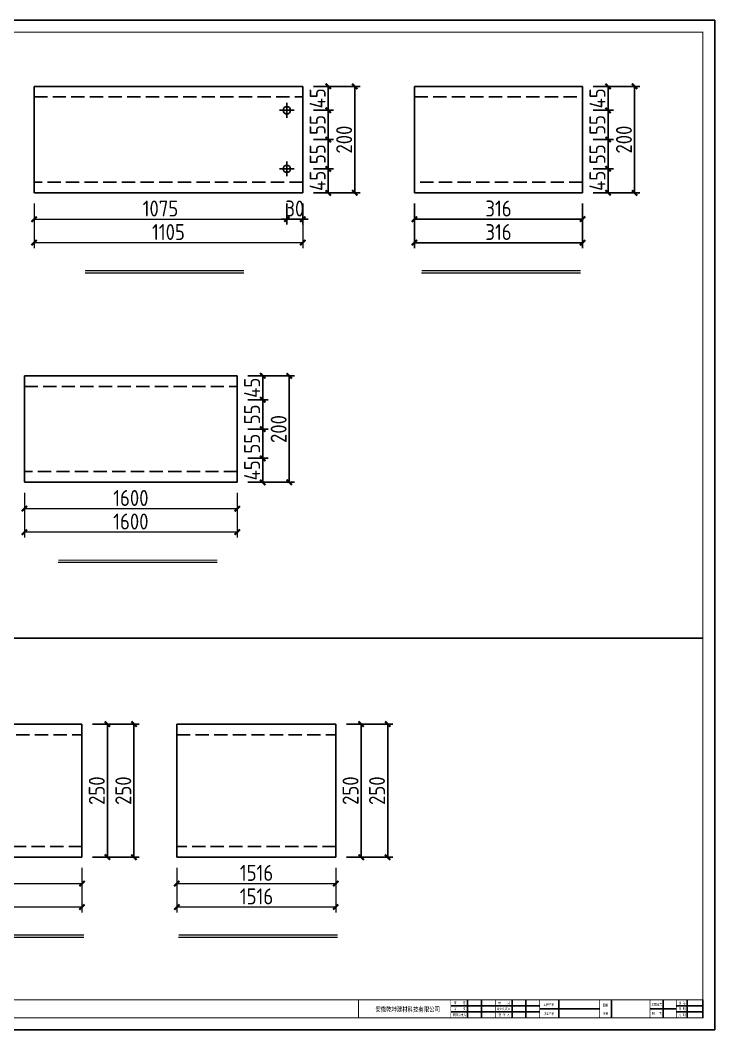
# Model space of a CAD drawing. Extents: x -196983 to 471790, y -783661 to 190401.
# Drawn here: x -27136 to -14082, y -187824 to -168861 of the extents above; entities that cross this region are included whole.
import ezdxf

# ---------------------------------------------------------------- set-up
doc = ezdxf.new("R2010")
doc.units = 0
doc.header["$LTSCALE"] = 1000
doc.header["$MEASUREMENT"] = 0
doc.linetypes.add('DASH', pattern=[0.35, 0.25, -0.1])
doc.layers.add('_TCH_MASK', color=7, linetype='Continuous')
doc.layers.add('PUB_TITLE', color=4, linetype='Continuous')
doc.styles.get("Standard").update_dxf_attribs({"font": 'gbenor.shx', "bigfont": 'gbcbig.shx'})
doc.styles.add('图框', font='')
doc.styles.get('图框').set_extended_font_data('SimSun')
doc.dimstyles.get("Standard").update_dxf_attribs({"dimscale": 100, "dimtxt": 3.5, "dimasz": 1, "dimexe": 2.5, "dimexo": 3, "dimgap": 1.5, "dimtad": 1, "dimdec": 0, "dimzin": 0, "dimdsep": 46, "dimtxsty": 'Standard', "dimblk": 'ARCHTICK', "dimcen": 0.09, "dimadec": 0, "dimazin": 0, "dimtfac": 1, "dimtdec": 0, "dimtix": 1, "dimtmove": 2, "dimatfit": 3, "dimfxl": 1, "dimtolj": 1, "dimtzin": 0, "dimarcsym": 0})

# ---------------------------------------------------------------- blocks, each defined once
blk = doc.blocks.new('_ArchTick')
at = {"color": 0, "linetype": 'ByBlock', "const_width": 0.4}
blk.add_lwpolyline([(-0.5, -0.5), (0.5, 0.5)], dxfattribs=at)
blk = doc.blocks.new('*D547')
at = {"layer": '_TCH_MASK', "color": 0, "lineweight": -2}
for p, q in [((-21625, -171653), (-21246, -171653)), ((-21346, -172103), (-21346, -171653)), ((-21625, -172103), (-21246, -172103))]:
    blk.add_line(p, q, dxfattribs=at)
at = {"layer": 'Defpoints', "color": 0}
for p in [(-21825, -171653), (-21346, -171653), (-21825, -172103)]:
    blk.add_point(p, dxfattribs=at)
at = {"layer": '_TCH_MASK', "color": 0, "lineweight": -2, "xscale": 100, "yscale": 100, "zscale": 100}
for p, rotation in [((-21346, -171653), 90), ((-21346, -172103), 270)]:
    blk.add_blockref('_ArchTick', p, dxfattribs=dict(at, rotation=rotation))
at = {"layer": '_TCH_MASK', "color": 0, "lineweight": 15, "insert": (-21546, -171878), "char_height": 300, "attachment_point": 5, "rotation": 90}
blk.add_mtext('\\A1;45', dxfattribs=at)
blk = doc.blocks.new('*D649')
at = {"layer": '_TCH_MASK', "color": 0, "lineweight": -2}
for p, q in [((-21625, -171103), (-21246, -171103)), ((-21346, -171653), (-21346, -171103)), ((-21625, -171653), (-21246, -171653))]:
    blk.add_line(p, q, dxfattribs=at)
at = {"layer": 'Defpoints', "color": 0}
for p in [(-21825, -171103), (-21346, -171103), (-21825, -171653)]:
    blk.add_point(p, dxfattribs=at)
at = {"layer": '_TCH_MASK', "color": 0, "lineweight": -2, "xscale": 100, "yscale": 100, "zscale": 100}
for p, rotation in [((-21346, -171103), 90), ((-21346, -171653), 270)]:
    blk.add_blockref('_ArchTick', p, dxfattribs=dict(at, rotation=rotation))
at = {"layer": '_TCH_MASK', "color": 0, "lineweight": 15, "insert": (-21546, -171378), "char_height": 300, "attachment_point": 5, "rotation": 90}
blk.add_mtext('\\A1;55', dxfattribs=at)
blk = doc.blocks.new('*D548')
at = {"layer": '_TCH_MASK', "color": 0, "lineweight": -2}
for p, q in [((-21625, -170103), (-21246, -170103)), ((-21346, -170103), (-21346, -170553)), ((-21625, -170553), (-21246, -170553))]:
    blk.add_line(p, q, dxfattribs=at)
at = {"layer": 'Defpoints', "color": 0}
for p in [(-21825, -170103), (-21825, -170553), (-21346, -170553)]:
    blk.add_point(p, dxfattribs=at)
at = {"layer": '_TCH_MASK', "color": 0, "lineweight": -2, "xscale": 100, "yscale": 100, "zscale": 100}
for p, rotation in [((-21346, -170103), 90), ((-21346, -170553), 270)]:
    blk.add_blockref('_ArchTick', p, dxfattribs=dict(at, rotation=rotation))
at = {"layer": '_TCH_MASK', "color": 0, "lineweight": 15, "insert": (-21546, -170328), "char_height": 300, "attachment_point": 5, "rotation": 90}
blk.add_mtext('\\A1;45', dxfattribs=at)
blk = doc.blocks.new('*D549')
at = {"layer": '_TCH_MASK', "color": 0, "lineweight": -2}
for p, q in [((-21625, -170553), (-21246, -170553)), ((-21346, -170553), (-21346, -171103)), ((-21625, -171103), (-21246, -171103))]:
    blk.add_line(p, q, dxfattribs=at)
at = {"layer": 'Defpoints', "color": 0}
for p in [(-21825, -170553), (-21825, -171103), (-21346, -171103)]:
    blk.add_point(p, dxfattribs=at)
at = {"layer": '_TCH_MASK', "color": 0, "lineweight": -2, "xscale": 100, "yscale": 100, "zscale": 100}
for p, rotation in [((-21346, -170553), 90), ((-21346, -171103), 270)]:
    blk.add_blockref('_ArchTick', p, dxfattribs=dict(at, rotation=rotation))
at = {"layer": '_TCH_MASK', "color": 0, "lineweight": 15, "insert": (-21546, -170828), "char_height": 300, "attachment_point": 5, "rotation": 90}
blk.add_mtext('\\A1;55', dxfattribs=at)
blk = doc.blocks.new('*D650')
at = {"layer": '_TCH_MASK', "color": 0, "lineweight": -2}
for p, q in [((-21625, -170103), (-20748, -170103)), ((-20848, -170103), (-20848, -172103)), ((-21625, -172103), (-20748, -172103))]:
    blk.add_line(p, q, dxfattribs=at)
at = {"layer": 'Defpoints', "color": 0}
for p in [(-21825, -170103), (-21825, -172103), (-20848, -172103)]:
    blk.add_point(p, dxfattribs=at)
at = {"layer": '_TCH_MASK', "color": 0, "lineweight": -2, "xscale": 100, "yscale": 100, "zscale": 100}
for p, rotation in [((-20848, -170103), 90), ((-20848, -172103), 270)]:
    blk.add_blockref('_ArchTick', p, dxfattribs=dict(at, rotation=rotation))
at = {"layer": '_TCH_MASK', "color": 0, "lineweight": 15, "insert": (-21048, -171103), "char_height": 300, "attachment_point": 5, "rotation": 90}
blk.add_mtext('\\A1;200', dxfattribs=at)
blk = doc.blocks.new('*D550')
at = {"layer": '_TCH_MASK', "color": 0, "lineweight": -2}
for p, q in [((-22125, -172303), (-22125, -172698)), ((-21825, -172303), (-21825, -172698)), ((-22125, -172598), (-22225, -172598)), ((-22125, -172598), (-21825, -172598)), ((-21825, -172598), (-21725, -172598))]:
    blk.add_line(p, q, dxfattribs=at)
at = {"layer": 'Defpoints', "color": 0}
for p in [(-22125, -172103), (-21825, -172103), (-21825, -172598)]:
    blk.add_point(p, dxfattribs=at)
at = {"layer": '_TCH_MASK', "color": 0, "lineweight": -2, "xscale": 100, "yscale": 100, "zscale": 100}
blk.add_blockref('_ArchTick', (-22125, -172598), dxfattribs=at)
at = {"layer": '_TCH_MASK', "color": 0, "lineweight": -2, "xscale": 100, "yscale": 100, "zscale": 100, "rotation": 180}
blk.add_blockref('_ArchTick', (-21825, -172598), dxfattribs=at)
at = {"layer": '_TCH_MASK', "color": 0, "lineweight": 15, "insert": (-21975, -172398), "char_height": 300, "attachment_point": 5}
blk.add_mtext('\\A1;30', dxfattribs=at)
blk = doc.blocks.new('*D533')
at = {"layer": '_TCH_MASK', "color": 0, "lineweight": -2}
for p, q in [((-22856, -177090), (-22478, -177090)), ((-22578, -177540), (-22578, -177090)), ((-22856, -177540), (-22478, -177540))]:
    blk.add_line(p, q, dxfattribs=at)
at = {"layer": 'Defpoints', "color": 0}
for p in [(-23056, -177090), (-22578, -177090), (-23056, -177540)]:
    blk.add_point(p, dxfattribs=at)
at = {"layer": '_TCH_MASK', "color": 0, "lineweight": -2, "xscale": 100, "yscale": 100, "zscale": 100}
for p, rotation in [((-22578, -177090), 90), ((-22578, -177540), 270)]:
    blk.add_blockref('_ArchTick', p, dxfattribs=dict(at, rotation=rotation))
at = {"layer": '_TCH_MASK', "color": 0, "lineweight": 15, "insert": (-22778, -177315), "char_height": 300, "attachment_point": 5, "rotation": 90}
blk.add_mtext('\\A1;45', dxfattribs=at)
blk = doc.blocks.new('*D637')
at = {"layer": '_TCH_MASK', "color": 0, "lineweight": -2}
for p, q in [((-22856, -176540), (-22478, -176540)), ((-22578, -177090), (-22578, -176540)), ((-22856, -177090), (-22478, -177090))]:
    blk.add_line(p, q, dxfattribs=at)
at = {"layer": 'Defpoints', "color": 0}
for p in [(-23056, -176540), (-22578, -176540), (-23056, -177090)]:
    blk.add_point(p, dxfattribs=at)
at = {"layer": '_TCH_MASK', "color": 0, "lineweight": -2, "xscale": 100, "yscale": 100, "zscale": 100}
for p, rotation in [((-22578, -176540), 90), ((-22578, -177090), 270)]:
    blk.add_blockref('_ArchTick', p, dxfattribs=dict(at, rotation=rotation))
at = {"layer": '_TCH_MASK', "color": 0, "lineweight": 15, "insert": (-22778, -176815), "char_height": 300, "attachment_point": 5, "rotation": 90}
blk.add_mtext('\\A1;55', dxfattribs=at)
blk = doc.blocks.new('*D534')
at = {"layer": '_TCH_MASK', "color": 0, "lineweight": -2}
for p, q in [((-22856, -175540), (-22478, -175540)), ((-22578, -175540), (-22578, -175990)), ((-22856, -175990), (-22478, -175990))]:
    blk.add_line(p, q, dxfattribs=at)
at = {"layer": 'Defpoints', "color": 0}
for p in [(-23056, -175540), (-23056, -175990), (-22578, -175990)]:
    blk.add_point(p, dxfattribs=at)
at = {"layer": '_TCH_MASK', "color": 0, "lineweight": -2, "xscale": 100, "yscale": 100, "zscale": 100}
for p, rotation in [((-22578, -175540), 90), ((-22578, -175990), 270)]:
    blk.add_blockref('_ArchTick', p, dxfattribs=dict(at, rotation=rotation))
at = {"layer": '_TCH_MASK', "color": 0, "lineweight": 15, "insert": (-22778, -175765), "char_height": 300, "attachment_point": 5, "rotation": 90}
blk.add_mtext('\\A1;45', dxfattribs=at)
blk = doc.blocks.new('*D535')
at = {"layer": '_TCH_MASK', "color": 0, "lineweight": -2}
for p, q in [((-22856, -175990), (-22478, -175990)), ((-22578, -175990), (-22578, -176540)), ((-22856, -176540), (-22478, -176540))]:
    blk.add_line(p, q, dxfattribs=at)
at = {"layer": 'Defpoints', "color": 0}
for p in [(-23056, -175990), (-23056, -176540), (-22578, -176540)]:
    blk.add_point(p, dxfattribs=at)
at = {"layer": '_TCH_MASK', "color": 0, "lineweight": -2, "xscale": 100, "yscale": 100, "zscale": 100}
for p, rotation in [((-22578, -175990), 90), ((-22578, -176540), 270)]:
    blk.add_blockref('_ArchTick', p, dxfattribs=dict(at, rotation=rotation))
at = {"layer": '_TCH_MASK', "color": 0, "lineweight": 15, "insert": (-22778, -176265), "char_height": 300, "attachment_point": 5, "rotation": 90}
blk.add_mtext('\\A1;55', dxfattribs=at)
blk = doc.blocks.new('*D638')
at = {"layer": '_TCH_MASK', "color": 0, "lineweight": -2}
for p, q in [((-22856, -175540), (-21979, -175540)), ((-22079, -175540), (-22079, -177540)), ((-22856, -177540), (-21979, -177540))]:
    blk.add_line(p, q, dxfattribs=at)
at = {"layer": 'Defpoints', "color": 0}
for p in [(-23056, -175540), (-23056, -177540), (-22079, -177540)]:
    blk.add_point(p, dxfattribs=at)
at = {"layer": '_TCH_MASK', "color": 0, "lineweight": -2, "xscale": 100, "yscale": 100, "zscale": 100}
for p, rotation in [((-22079, -175540), 90), ((-22079, -177540), 270)]:
    blk.add_blockref('_ArchTick', p, dxfattribs=dict(at, rotation=rotation))
at = {"layer": '_TCH_MASK', "color": 0, "lineweight": 15, "insert": (-22279, -176540), "char_height": 300, "attachment_point": 5, "rotation": 90}
blk.add_mtext('\\A1;200', dxfattribs=at)
blk = doc.blocks.new('*D639')
at = {"layer": '_TCH_MASK', "color": 0, "lineweight": -2}
for p, q in [((-19727, -172303), (-19727, -172698)), ((-16567, -172303), (-16567, -172698)), ((-19727, -172598), (-16567, -172598))]:
    blk.add_line(p, q, dxfattribs=at)
at = {"layer": 'Defpoints', "color": 0}
for p in [(-19727, -172103), (-16567, -172103), (-16567, -172598)]:
    blk.add_point(p, dxfattribs=at)
at = {"layer": '_TCH_MASK', "color": 0, "lineweight": -2, "xscale": 100, "yscale": 100, "zscale": 100, "rotation": 180}
blk.add_blockref('_ArchTick', (-19727, -172598), dxfattribs=at)
at = {"layer": '_TCH_MASK', "color": 0, "lineweight": -2, "xscale": 100, "yscale": 100, "zscale": 100}
blk.add_blockref('_ArchTick', (-16567, -172598), dxfattribs=at)
at = {"layer": '_TCH_MASK', "color": 0, "lineweight": 15, "insert": (-18147, -172398), "char_height": 300, "attachment_point": 5}
blk.add_mtext('\\A1;316', dxfattribs=at)
blk = doc.blocks.new('*D640')
at = {"layer": '_TCH_MASK', "color": 0, "lineweight": -2}
for p, q in [((-19727, -172303), (-19727, -173140)), ((-16567, -172303), (-16567, -173140)), ((-16567, -173040), (-19727, -173040))]:
    blk.add_line(p, q, dxfattribs=at)
at = {"layer": 'Defpoints', "color": 0}
for p in [(-19727, -172103), (-16567, -172103), (-19727, -173040)]:
    blk.add_point(p, dxfattribs=at)
at = {"layer": '_TCH_MASK', "color": 0, "lineweight": -2, "xscale": 100, "yscale": 100, "zscale": 100, "rotation": 180}
blk.add_blockref('_ArchTick', (-19727, -173040), dxfattribs=at)
at = {"layer": '_TCH_MASK', "color": 0, "lineweight": -2, "xscale": 100, "yscale": 100, "zscale": 100}
blk.add_blockref('_ArchTick', (-16567, -173040), dxfattribs=at)
at = {"layer": '_TCH_MASK', "color": 0, "lineweight": 15, "insert": (-18147, -172840), "char_height": 300, "attachment_point": 5}
blk.add_mtext('\\A1;316', dxfattribs=at)
blk = doc.blocks.new('*D536')
at = {"layer": '_TCH_MASK', "color": 0, "lineweight": -2}
for p, q in [((-16367, -171653), (-15988, -171653)), ((-16088, -172103), (-16088, -171653)), ((-16367, -172103), (-15988, -172103))]:
    blk.add_line(p, q, dxfattribs=at)
at = {"layer": 'Defpoints', "color": 0}
for p in [(-16567, -171653), (-16088, -171653), (-16567, -172103)]:
    blk.add_point(p, dxfattribs=at)
at = {"layer": '_TCH_MASK', "color": 0, "lineweight": -2, "xscale": 100, "yscale": 100, "zscale": 100}
for p, rotation in [((-16088, -171653), 90), ((-16088, -172103), 270)]:
    blk.add_blockref('_ArchTick', p, dxfattribs=dict(at, rotation=rotation))
at = {"layer": '_TCH_MASK', "color": 0, "lineweight": 15, "insert": (-16288, -171878), "char_height": 300, "attachment_point": 5, "rotation": 90}
blk.add_mtext('\\A1;45', dxfattribs=at)
blk = doc.blocks.new('*D641')
at = {"layer": '_TCH_MASK', "color": 0, "lineweight": -2}
for p, q in [((-16367, -171103), (-15988, -171103)), ((-16088, -171653), (-16088, -171103)), ((-16367, -171653), (-15988, -171653))]:
    blk.add_line(p, q, dxfattribs=at)
at = {"layer": 'Defpoints', "color": 0}
for p in [(-16567, -171103), (-16088, -171103), (-16567, -171653)]:
    blk.add_point(p, dxfattribs=at)
at = {"layer": '_TCH_MASK', "color": 0, "lineweight": -2, "xscale": 100, "yscale": 100, "zscale": 100}
for p, rotation in [((-16088, -171103), 90), ((-16088, -171653), 270)]:
    blk.add_blockref('_ArchTick', p, dxfattribs=dict(at, rotation=rotation))
at = {"layer": '_TCH_MASK', "color": 0, "lineweight": 15, "insert": (-16288, -171378), "char_height": 300, "attachment_point": 5, "rotation": 90}
blk.add_mtext('\\A1;55', dxfattribs=at)
blk = doc.blocks.new('*D537')
at = {"layer": '_TCH_MASK', "color": 0, "lineweight": -2}
for p, q in [((-16367, -170103), (-15988, -170103)), ((-16088, -170103), (-16088, -170553)), ((-16367, -170553), (-15988, -170553))]:
    blk.add_line(p, q, dxfattribs=at)
at = {"layer": 'Defpoints', "color": 0}
for p in [(-16567, -170103), (-16567, -170553), (-16088, -170553)]:
    blk.add_point(p, dxfattribs=at)
at = {"layer": '_TCH_MASK', "color": 0, "lineweight": -2, "xscale": 100, "yscale": 100, "zscale": 100}
for p, rotation in [((-16088, -170103), 90), ((-16088, -170553), 270)]:
    blk.add_blockref('_ArchTick', p, dxfattribs=dict(at, rotation=rotation))
at = {"layer": '_TCH_MASK', "color": 0, "lineweight": 15, "insert": (-16288, -170328), "char_height": 300, "attachment_point": 5, "rotation": 90}
blk.add_mtext('\\A1;45', dxfattribs=at)
blk = doc.blocks.new('*D538')
at = {"layer": '_TCH_MASK', "color": 0, "lineweight": -2}
for p, q in [((-16367, -170553), (-15988, -170553)), ((-16088, -170553), (-16088, -171103)), ((-16367, -171103), (-15988, -171103))]:
    blk.add_line(p, q, dxfattribs=at)
at = {"layer": 'Defpoints', "color": 0}
for p in [(-16567, -170553), (-16567, -171103), (-16088, -171103)]:
    blk.add_point(p, dxfattribs=at)
at = {"layer": '_TCH_MASK', "color": 0, "lineweight": -2, "xscale": 100, "yscale": 100, "zscale": 100}
for p, rotation in [((-16088, -170553), 90), ((-16088, -171103), 270)]:
    blk.add_blockref('_ArchTick', p, dxfattribs=dict(at, rotation=rotation))
at = {"layer": '_TCH_MASK', "color": 0, "lineweight": 15, "insert": (-16288, -170828), "char_height": 300, "attachment_point": 5, "rotation": 90}
blk.add_mtext('\\A1;55', dxfattribs=at)
blk = doc.blocks.new('*D642')
at = {"layer": '_TCH_MASK', "color": 0, "lineweight": -2}
for p, q in [((-16367, -170103), (-15490, -170103)), ((-15590, -170103), (-15590, -172103)), ((-16367, -172103), (-15490, -172103))]:
    blk.add_line(p, q, dxfattribs=at)
at = {"layer": 'Defpoints', "color": 0}
for p in [(-16567, -170103), (-16567, -172103), (-15590, -172103)]:
    blk.add_point(p, dxfattribs=at)
at = {"layer": '_TCH_MASK', "color": 0, "lineweight": -2, "xscale": 100, "yscale": 100, "zscale": 100}
for p, rotation in [((-15590, -170103), 90), ((-15590, -172103), 270)]:
    blk.add_blockref('_ArchTick', p, dxfattribs=dict(at, rotation=rotation))
at = {"layer": '_TCH_MASK', "color": 0, "lineweight": 15, "insert": (-15790, -171103), "char_height": 300, "attachment_point": 5, "rotation": 90}
blk.add_mtext('\\A1;200', dxfattribs=at)
blk = doc.blocks.new('新块')
for p, q in [((-5840, 800), (-8800, 800)), ((-8240, 400), (-8240, 1000)), ((-7780, 400), (-7780, 1000)), ((-6760, 400), (-6760, 1000)), ((-6300, 400), (-6300, 1000)), ((-5840, 700), (-3840, 700)), ((-5200, 400), (-5200, 1000)), ((-3440, 400), (-3440, 1000)), ((-2160, 700), (-1280, 700)), ((-1720, 400), (-1720, 1000)), ((-400, 800), (-1280, 800)), ((-920, 400), (-920, 1000)), ((-400, 400), (-400, 1000)), ((-5840, 600), (-8800, 600)), ((-400, 600), (-1280, 600))]:
    blk.add_line(p, q)
for points, const_width in [([(-11880, 400), (-11880, 1000), (-400, 1000)], 32), ([(-8800, 400), (-8800, 1000)], 20), ([(-7320, 400), (-7320, 1000)], 20), ([(-5840, 400), (-5840, 1000)], 20), ([(-3840, 400), (-3840, 1000)], 20), ([(-2160, 400), (-2160, 1000)], 20), ([(-1280, 400), (-1280, 1000)], 20)]:
    blk.add_lwpolyline(points, dxfattribs=dict(const_width=const_width))
at = {"layer": 'PUB_TITLE'}
blk.add_lwpolyline([(-47560, 0), (0, 0), (0, 33640), (-47560, 33640)], close=True, dxfattribs=at)
at = {"layer": 'PUB_TITLE', "const_width": 40}
blk.add_lwpolyline([(-46560, 400), (-400, 400), (-400, 33240), (-46560, 33240)], close=True, dxfattribs=at)
at = {"layer": 'PUB_TITLE', "const_width": 32}
blk.add_lwpolyline([(-400, 1000), (-46560, 1000)], dxfattribs=at)
at = {"style": '图框', "width": 0.8}
for s, height, p in [('安徽乾坤建材科技有限公司', 160, (-11315, 604)), ('审    核', 80, (-8702, 659)), ('审    定', 80, (-8701, 854)), ('设计负责人', 80, (-7265, 659)), ('校    对', 80, (-7217, 851)), ('工程名称', 80, (-5712, 794)), ('图纸', 80, (-3732, 778)), ('工程编号', 80, (-2112, 803)), ('阶 段', 80, (-1205, 851)), ('日 期', 80, (-1212, 659)), ('项目负责人', 80, (-8739, 457)), ('设 计 人', 80, (-7213, 457)), ('项目名称', 80, (-5712, 494)), ('名称', 80, (-3732, 498)), ('图   号', 80, (-2098, 504)), ('比 例', 80, (-1211, 457))]:
    blk.add_text(s, height=height, dxfattribs=at).set_placement(p)
for tag, p in [('审定人', (-8147, 838)), ('审核人', (-8147, 641)), ('设计负责人', (-6745, 649)), ('校对', (-6621, 837)), ('工程名称', (-5026, 781)), ('图名', (-3347, 649)), ('日期', (-905, 632)), ('阶段', (-810, 832)), ('项目负责人', (-8228, 444)), ('设计人', (-6659, 447)), ('项目名称', (-5026, 479)), ('图号', (-1657, 502)), ('比例', (-810, 446))]:
    blk.add_attdef(tag, p, '', height=120)
blk = doc.blocks.new('*D772')
at = {"layer": '_TCH_MASK', "color": 0, "lineweight": -2}
for p, q in [((-25774, -182082), (-25396, -182082)), ((-25496, -182082), (-25496, -184582)), ((-25774, -184582), (-25396, -184582))]:
    blk.add_line(p, q, dxfattribs=at)
at = {"layer": 'Defpoints', "color": 0}
for p in [(-25974, -182082), (-25974, -184582), (-25496, -184582)]:
    blk.add_point(p, dxfattribs=at)
at = {"layer": '_TCH_MASK', "color": 0, "lineweight": -2, "xscale": 100, "yscale": 100, "zscale": 100}
for p, rotation in [((-25496, -182082), 90), ((-25496, -184582), 270)]:
    blk.add_blockref('_ArchTick', p, dxfattribs=dict(at, rotation=rotation))
at = {"layer": '_TCH_MASK', "color": 0, "lineweight": 15, "insert": (-25696, -183332), "char_height": 300, "attachment_point": 5, "rotation": 90}
blk.add_mtext('\\A1;250', dxfattribs=at)
blk = doc.blocks.new('*D773')
at = {"layer": '_TCH_MASK', "color": 0, "lineweight": -2}
for p, q in [((-25774, -182082), (-24898, -182082)), ((-24998, -182082), (-24998, -184582)), ((-25774, -184582), (-24898, -184582))]:
    blk.add_line(p, q, dxfattribs=at)
at = {"layer": 'Defpoints', "color": 0}
for p in [(-25974, -182082), (-25974, -184582), (-24998, -184582)]:
    blk.add_point(p, dxfattribs=at)
at = {"layer": '_TCH_MASK', "color": 0, "lineweight": -2, "xscale": 100, "yscale": 100, "zscale": 100}
for p, rotation in [((-24998, -182082), 90), ((-24998, -184582), 270)]:
    blk.add_blockref('_ArchTick', p, dxfattribs=dict(at, rotation=rotation))
at = {"layer": '_TCH_MASK', "color": 0, "lineweight": 15, "insert": (-25198, -183332), "char_height": 300, "attachment_point": 5, "rotation": 90}
blk.add_mtext('\\A1;250', dxfattribs=at)
blk = doc.blocks.new('*D774')
at = {"layer": '_TCH_MASK', "color": 0, "lineweight": -2}
for p, q in [((-21006, -182082), (-20628, -182082)), ((-20728, -182082), (-20728, -184582)), ((-21006, -184582), (-20628, -184582))]:
    blk.add_line(p, q, dxfattribs=at)
at = {"layer": 'Defpoints', "color": 0}
for p in [(-21206, -182082), (-21206, -184582), (-20728, -184582)]:
    blk.add_point(p, dxfattribs=at)
at = {"layer": '_TCH_MASK', "color": 0, "lineweight": -2, "xscale": 100, "yscale": 100, "zscale": 100}
for p, rotation in [((-20728, -182082), 90), ((-20728, -184582), 270)]:
    blk.add_blockref('_ArchTick', p, dxfattribs=dict(at, rotation=rotation))
at = {"layer": '_TCH_MASK', "color": 0, "lineweight": 15, "insert": (-20928, -183332), "char_height": 300, "attachment_point": 5, "rotation": 90}
blk.add_mtext('\\A1;250', dxfattribs=at)
blk = doc.blocks.new('*D775')
at = {"layer": '_TCH_MASK', "color": 0, "lineweight": -2}
for p, q in [((-21006, -182082), (-20130, -182082)), ((-20230, -182082), (-20230, -184582)), ((-21006, -184582), (-20130, -184582))]:
    blk.add_line(p, q, dxfattribs=at)
at = {"layer": 'Defpoints', "color": 0}
for p in [(-21206, -182082), (-21206, -184582), (-20230, -184582)]:
    blk.add_point(p, dxfattribs=at)
at = {"layer": '_TCH_MASK', "color": 0, "lineweight": -2, "xscale": 100, "yscale": 100, "zscale": 100}
for p, rotation in [((-20230, -182082), 90), ((-20230, -184582), 270)]:
    blk.add_blockref('_ArchTick', p, dxfattribs=dict(at, rotation=rotation))
at = {"layer": '_TCH_MASK', "color": 0, "lineweight": 15, "insert": (-20430, -183332), "char_height": 300, "attachment_point": 5, "rotation": 90}
blk.add_mtext('\\A1;250', dxfattribs=at)

msp = doc.modelspace()

# ---------------------------------------------------------------- linework, layer by layer
at = {"color": 0}
for p, q in [((-26875.1, -170103), (-21825.1, -170103)), ((-26875.1, -172103), (-26875.1, -170103)), ((-21825.1, -170103), (-21825.1, -172103)), ((-21825.1, -170103), (-21825.1, -172103)), ((-19726.8, -170103), (-16566.8, -170103)), ((-19726.8, -172103), (-19726.8, -170103)), ((-16566.8, -170103), (-16566.8, -172103)), ((-16566.8, -170103), (-16566.8, -172103)), ((-16566.8, -172103), (-16566.8, -170103)), ((-21825.1, -172103), (-26875.1, -172103)), ((-16566.8, -172103), (-19726.8, -172103)), ((-27056.2, -175540.4), (-23056.2, -175540.4)), ((-27056.2, -177540.4), (-27056.2, -175540.4)), ((-23056.2, -175540.4), (-23056.2, -177540.4)), ((-23056.2, -175540.4), (-23056.2, -177540.4)), ((-23056.2, -177540.4), (-27056.2, -177540.4)), ((-28960, -182081.6), (-25974.3, -182081.6)), ((-25974.3, -182081.6), (-25974.3, -184581.6)), ((-25974.3, -182081.6), (-25974.3, -184581.6)), ((-24192.1, -182081.6), (-21206.4, -182081.6)), ((-24192.1, -184581.6), (-24192.1, -182081.6)), ((-21206.4, -182081.6), (-21206.4, -184581.6)), ((-21206.4, -182081.6), (-21206.4, -184581.6)), ((-25974.3, -184581.6), (-28960, -184581.6)), ((-21206.4, -184581.6), (-24192.1, -184581.6))]:
    msp.add_line(p, q, dxfattribs=at)
at = {"color": 0, "linetype": 'DASH'}
for p, q in [((-26875.1, -170303), (-21825.1, -170303)), ((-19726.8, -170303), (-16566.8, -170303)), ((-21825.1, -171903), (-26875.1, -171903)), ((-16566.8, -171903), (-19726.8, -171903)), ((-27056.2, -175740.4), (-23056.2, -175740.4)), ((-23056.2, -177340.4), (-27056.2, -177340.4)), ((-28960, -182281.6), (-25974.3, -182281.6)), ((-24192.1, -182281.6), (-21206.4, -182281.6)), ((-25974.3, -184381.6), (-28960, -184381.6)), ((-21206.4, -184381.6), (-24192.1, -184381.6))]:
    msp.add_line(p, q, dxfattribs=at)
at = {"color": 1}
for p, q in [((-22125.1, -170413), (-22125.1, -170693)), ((-22265.1, -170553), (-21985.1, -170553)), ((-22125.1, -171513), (-22125.1, -171793)), ((-22265.1, -171653), (-21985.1, -171653))]:
    msp.add_line(p, q, dxfattribs=at)
at = {"color": 3}
msp.add_line((-40329, -180466), (-14307.8, -180466), dxfattribs=at)
at = {"color": 1}
for centre in [(-22125.1, -170553), (-22125.1, -171653)]:
    msp.add_circle(centre, 70, dxfattribs=at)
at = {"layer": '_TCH_MASK', "lineweight": 15}
for p, q in [((-26875.1, -172303), (-26875.1, -173139.6)), ((-26875.1, -172303), (-26875.1, -172697.7)), ((-22125.1, -172303), (-22125.1, -172697.7)), ((-21825.1, -172303), (-21825.1, -173139.6)), ((-26875.1, -172597.7), (-22125.1, -172597.7)), ((-21825.1, -173039.6), (-26875.1, -173039.6)), ((-22930.3, -173610.4), (-25917.5, -173610.4)), ((-16606.4, -173610.4), (-19593.6, -173610.4)), ((-27056.2, -177740.4), (-27056.2, -178577)), ((-27056.2, -177740.4), (-27056.2, -178135.2)), ((-23056.2, -177740.4), (-23056.2, -178577)), ((-23056.2, -177740.4), (-23056.2, -178135.2)), ((-27056.2, -178035.2), (-23056.2, -178035.2)), ((-23056.2, -178477), (-27056.2, -178477)), ((-23432.2, -179047.8), (-26419.4, -179047.8)), ((-25974.3, -184781.6), (-25974.3, -185176.3)), ((-25974.3, -184781.6), (-25974.3, -185618.2)), ((-24192.1, -184781.6), (-24192.1, -185176.3)), ((-24192.1, -184781.6), (-24192.1, -185618.2)), ((-21206.4, -184781.6), (-21206.4, -185176.3)), ((-21206.4, -184781.6), (-21206.4, -185618.2)), ((-28960, -185076.3), (-25974.3, -185076.3)), ((-24192.1, -185076.3), (-21206.4, -185076.3)), ((-25974.3, -185518.2), (-28960, -185518.2)), ((-21206.4, -185518.2), (-24192.1, -185518.2)), ((-25939.7, -186089), (-28926.9, -186089)), ((-21171.7, -186089), (-24158.9, -186089))]:
    msp.add_line(p, q, dxfattribs=at)
at = {"layer": '_TCH_MASK', "lineweight": 15, "const_width": 20}
for points in [[(-25917.5, -173565.1), (-22930.3, -173565.1)], [(-19593.6, -173565.1), (-16606.4, -173565.1)], [(-26419.4, -179002.5), (-23432.2, -179002.5)], [(-28926.9, -186043.6), (-25939.7, -186043.6)], [(-24158.9, -186043.6), (-21171.7, -186043.6)]]:
    msp.add_lwpolyline(points, dxfattribs=at)

# ---------------------------------------------------------------- block references
at = {"layer": '_TCH_MASK', "color": 0, "lineweight": 15, "xscale": 0.5637161763734184, "yscale": 0.5637161763588665, "zscale": 0.5637161763684475}
msp.add_blockref('新块', (-14082.3, -187824), dxfattribs=at)
at = {"layer": '_TCH_MASK', "lineweight": 15, "xscale": 100, "yscale": 100, "zscale": 100, "rotation": 180}
for p in [(-26875.1, -172597.7), (-26875.1, -173039.6), (-27056.2, -178035.2), (-27056.2, -178477), (-24192.1, -185076.3), (-24192.1, -185518.2)]:
    msp.add_blockref('_ArchTick', p, dxfattribs=at)
at = {"layer": '_TCH_MASK', "lineweight": 15, "xscale": 100, "yscale": 100, "zscale": 100}
for p in [(-22125.1, -172597.7), (-21825.1, -173039.6), (-23056.2, -178035.2), (-23056.2, -178477), (-25974.3, -185076.3), (-21206.4, -185076.3), (-25974.3, -185518.2), (-21206.4, -185518.2)]:
    msp.add_blockref('_ArchTick', p, dxfattribs=at)

# ---------------------------------------------------------------- texts
at = {"layer": '_TCH_MASK', "lineweight": 15, "char_height": 300, "attachment_point": 5}
for s, insert in [('\\A1;1075', (-24500.1, -172397.7)), ('\\A1;1105', (-24350.1, -172839.6)), ('\\A1;1600', (-25056.2, -177835.2)), ('\\A1;1600', (-25056.2, -178277)), ('\\A1;1516', (-22694.6, -184876.3)), ('\\A1;1516', (-22694.6, -185318.2))]:
    msp.add_mtext(s, dxfattribs=dict(at, insert=insert))

# ---------------------------------------------------------------- dimensions: what is measured, and where the dimension line sits
at = {"layer": '_TCH_MASK', "lineweight": 15}
for base, p1, p2, angle, picture, middle in [((-21346.4, -170553), (-21825.1, -170103), (-21825.1, -170553), 270, '*D548', (-21546.4, -170328)), ((-20848.3, -172103), (-21825.1, -170103), (-21825.1, -172103), 90, '*D650', (-21048.3, -171103)), ((-16088.1, -170553), (-16566.8, -170103), (-16566.8, -170553), 270, '*D537', (-16288.1, -170328)), ((-15590, -172103), (-16566.8, -170103), (-16566.8, -172103), 90, '*D642', (-15790, -171103)), ((-21346.4, -171103), (-21825.1, -170553), (-21825.1, -171103), 270, '*D549', (-21546.4, -170828)), ((-16088.1, -171103), (-16566.8, -170553), (-16566.8, -171103), 270, '*D538', (-16288.1, -170828)), ((-21346.4, -171103), (-21825.1, -171653), (-21825.1, -171103), 90, '*D649', (-21546.4, -171378)), ((-16088.1, -171103), (-16566.8, -171653), (-16566.8, -171103), 90, '*D641', (-16288.1, -171378)), ((-21346.4, -171653), (-21825.1, -172103), (-21825.1, -171653), 90, '*D547', (-21546.4, -171878)), ((-16088.1, -171653), (-16566.8, -172103), (-16566.8, -171653), 90, '*D536', (-16288.1, -171878)), ((-22577.6, -175990.4), (-23056.2, -175540.4), (-23056.2, -175990.4), 270, '*D534', (-22777.6, -175765.4)), ((-22079.5, -177540.4), (-23056.2, -175540.4), (-23056.2, -177540.4), 90, '*D638', (-22279.5, -176540.4)), ((-22577.6, -176540.4), (-23056.2, -175990.4), (-23056.2, -176540.4), 270, '*D535', (-22777.6, -176265.4)), ((-22577.6, -176540.4), (-23056.2, -177090.4), (-23056.2, -176540.4), 90, '*D637', (-22777.6, -176815.4)), ((-22577.6, -177090.4), (-23056.2, -177540.4), (-23056.2, -177090.4), 90, '*D533', (-22777.6, -177315.4)), ((-25495.6, -184581.6), (-25974.3, -182081.6), (-25974.3, -184581.6), 270, '*D772', (-25695.6, -183331.6)), ((-24997.5, -184581.6), (-25974.3, -182081.6), (-25974.3, -184581.6), 90, '*D773', (-25197.5, -183331.6)), ((-20727.7, -184581.6), (-21206.4, -182081.6), (-21206.4, -184581.6), 270, '*D774', (-20927.7, -183331.6)), ((-20229.6, -184581.6), (-21206.4, -182081.6), (-21206.4, -184581.6), 90, '*D775', (-20429.6, -183331.6))]:
    dim = msp.add_linear_dim(base=base, p1=p1, p2=p2, angle=angle, dimstyle='Standard', override={"dimtxt": 3, "dimexe": 1, "dimexo": 2, "dimgap": 0.5, "dimlfac": 0.1}, dxfattribs=at)
    dim.commit()
    dim.dimension.update_dxf_attribs({"geometry": picture, "text_midpoint": middle})
for base, p1, p2, picture, middle in [((-21825.1, -172597.7), (-22125.1, -172103), (-21825.1, -172103), '*D550', (-21975.1, -172397.7)), ((-16566.8, -172597.7), (-19726.8, -172103), (-16566.8, -172103), '*D639', (-18146.8, -172397.7)), ((-19726.8, -173039.6), (-16566.8, -172103), (-19726.8, -172103), '*D640', (-18146.8, -172839.6))]:
    dim = msp.add_linear_dim(base=base, p1=p1, p2=p2, dimstyle='Standard', override={"dimtxt": 3, "dimexe": 1, "dimexo": 2, "dimgap": 0.5, "dimlfac": 0.1}, dxfattribs=at)
    dim.commit()
    dim.dimension.update_dxf_attribs({"geometry": picture, "text_midpoint": middle})

doc.saveas('drawing.dxf')
